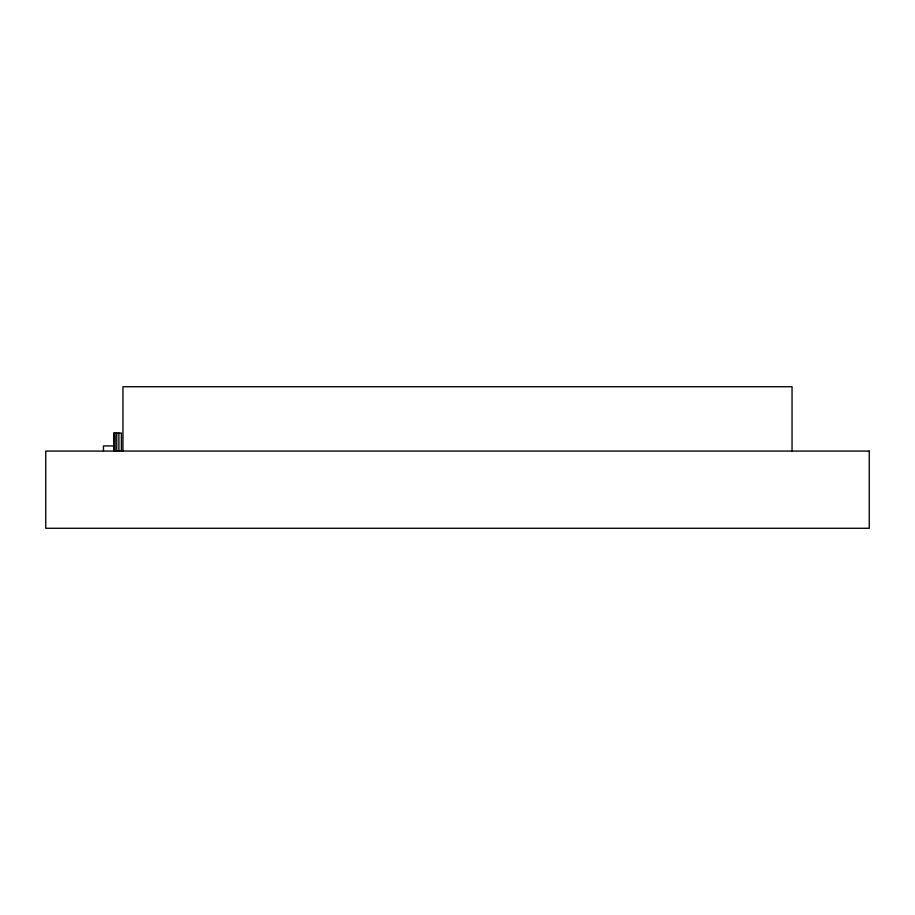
<?xml version="1.0" encoding="UTF-8"?>
<svg xmlns="http://www.w3.org/2000/svg" width="915" height="915" viewBox="0 0 915 915"><rect width="100%" height="100%" fill="white"/><g stroke="black" fill="none" stroke-linecap="round" stroke-linejoin="round"><path stroke-width="1.37" d="M114.432 445.925L103.452 445.925L103.452 451.072M792.047 451.072L792.047 386.725L122.953 386.725L122.953 451.072M121.375 451.072L121.375 433.058L113.746 433.058L113.746 451.072M118.893 433.058L118.893 451.072M116.754 433.058L116.754 451.072M115.118 433.058L115.118 451.072M114.089 433.058L114.089 451.072M869.25 451.072L45.75 451.072L45.75 528.275L869.25 528.275L869.25 451.072"/></g></svg>
